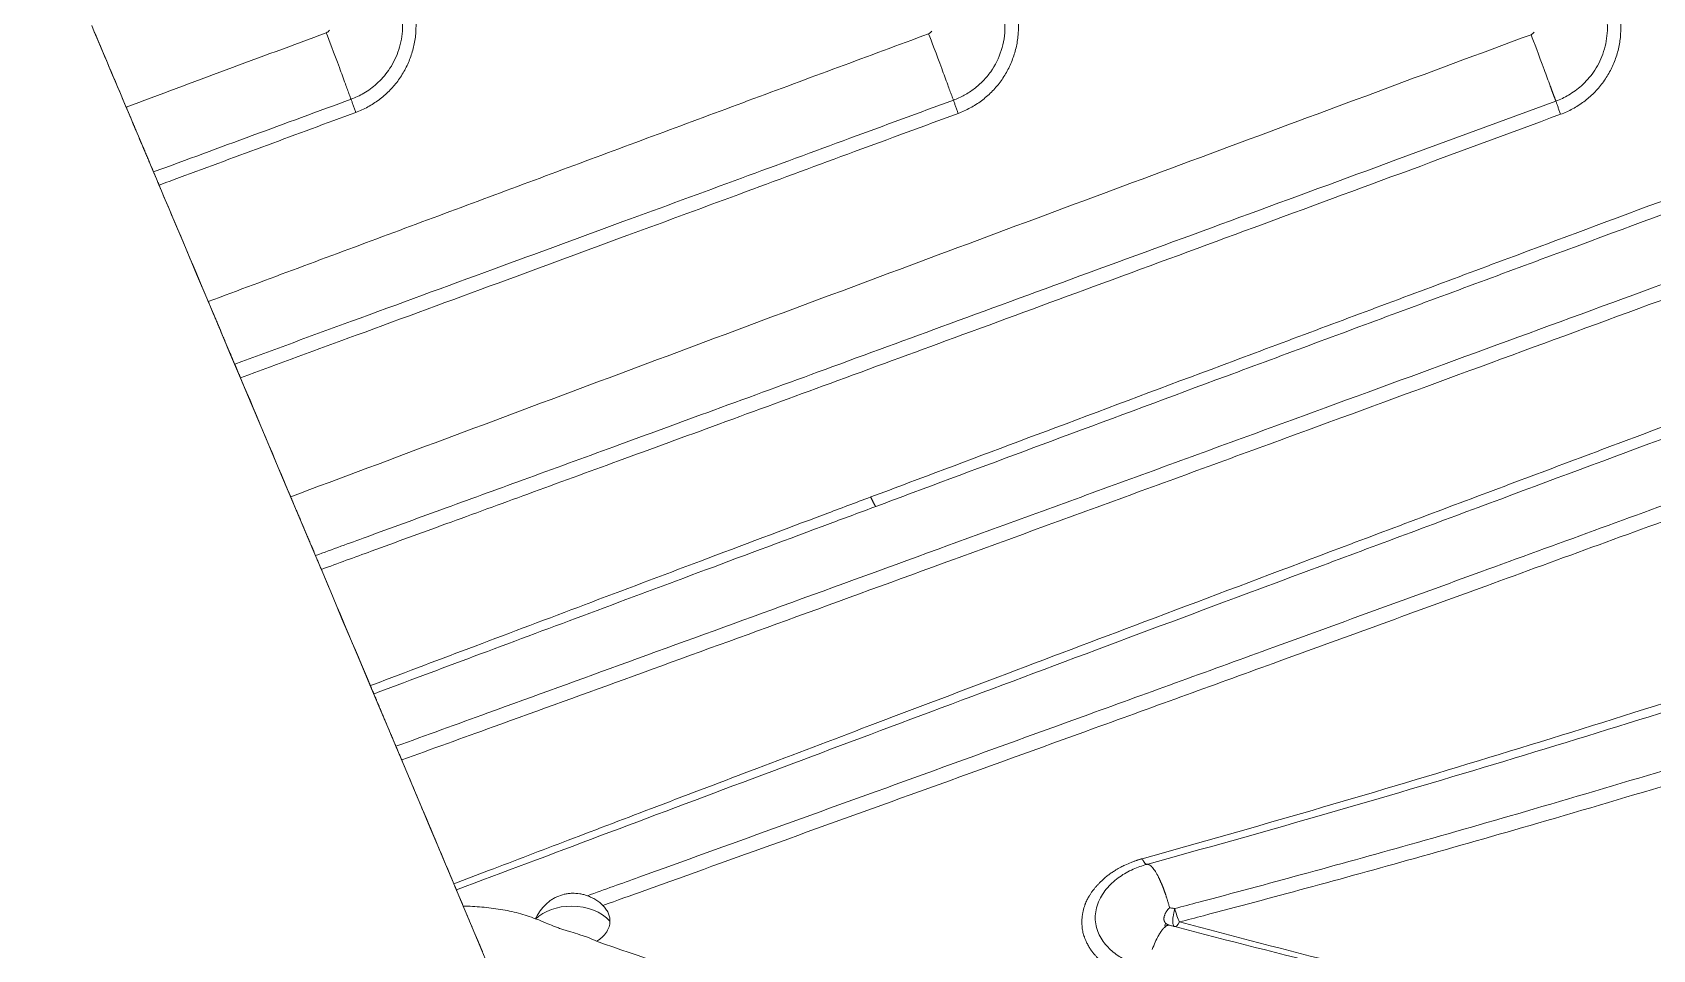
# Model space of a CAD drawing. Extents: x 16539 to 19738, y -91 to 2224.
# Drawn here: x 17703.12 to 17730.02, y 541.94 to 557.16 of the extents above; entities that cross this region are included whole.
import ezdxf

# ---------------------------------------------------------------- set-up
doc = ezdxf.new("R2010")
doc.units = 0
doc.header["$LTSCALE"] = 10
doc.header["$MEASUREMENT"] = 0
doc.layers.add('1', color=7, linetype='CONTINUOUS')

msp = doc.modelspace()

# ---------------------------------------------------------------- linework, layer by layer
at = {"layer": '1', "color": 7, "linetype": 'Continuous', "lineweight": 18}
for centre, major_axis, ratio, start_param, end_param in [((17702.721, 560.48), (-8.773, 20.759), 0.001327, 4.396107, 4.556709), ((17704.076, 557.272), (-8.881, 21.013), 0.001343, 4.647483, 4.71182), ((17708.221, 556.55), (-0.26, 0.703), 0.010195, 4.744317, 5.739474), ((17718.22, 556.534), (-0.26, 0.703), 0.010195, 4.744317, 5.739474), ((17728.22, 556.518), (-0.26, 0.703), 0.010195, 4.744317, 5.739474), ((17708.221, 556.55), (-0.26, 0.703), 0.010195, 4.351617, 4.744317), ((17718.22, 556.534), (-0.26, 0.703), 0.010195, 4.351617, 4.744317), ((17728.22, 556.518), (-0.26, 0.703), 0.010195, 4.351617, 4.744317), ((17704.076, 557.272), (-8.881, 21.014), 0.001343, 4.49214, 4.585562), ((17704.076, 557.272), (-8.353, 19.763), 0.001343, 3.141022, 4.547212), ((17704.076, 557.273), (-8.881, 21.014), 0.001343, 4.330478, 4.429999), ((17704.076, 557.272), (-8.881, 21.014), 0.001343, 4.163431, 4.267879), ((17721.817, 542.628), (0.195, -0.724), 0.23672, 2.290887, 2.683586), ((17722.166, 542.607), (0.075, -0.291), 0.242017, 4.609109, 5.466698), ((17721.814, 541.615), (0.186, 0.727), 0.256201, 0.784716, 1.177415)]:
    msp.add_ellipse(centre, major_axis=major_axis, ratio=ratio, start_param=start_param, end_param=end_param, dxfattribs=at)
at = {"layer": '1', "color": 7, "linetype": 'Continuous', "lineweight": 13}
for centre, major_axis, ratio, start_param, end_param in [((17712.077, 542.128), (0.75, -0.002), 0.707106, 1.573038, 2.505686), ((17712.077, 542.128), (-0.75, 0.002), 0.707106, 3.706366, 4.714631), ((17722.166, 542.607), (-0.076, -0.29), 0.244994, 6.243205, 7.100469)]:
    msp.add_ellipse(centre, major_axis=major_axis, ratio=ratio, start_param=start_param, end_param=end_param, dxfattribs=at)
at = {"layer": '1', "color": 7, "linetype": 'Continuous', "lineweight": 18}
for points in [[(17708.492, 555.832), (17708.561, 555.857), (17708.694, 555.918), (17708.881, 556.037), (17709.048, 556.181), (17709.192, 556.348), (17709.31, 556.532), (17709.401, 556.732), (17709.463, 556.944), (17709.494, 557.162), (17709.493, 557.382), (17709.461, 557.6), (17709.398, 557.81), (17709.305, 558.01), (17709.185, 558.194), (17709.04, 558.359), (17708.873, 558.501), (17708.69, 558.616), (17708.562, 558.675), (17708.497, 558.699)], [(17718.492, 555.816), (17718.561, 555.842), (17718.694, 555.902), (17718.881, 556.021), (17719.048, 556.166), (17719.192, 556.332), (17719.31, 556.517), (17719.401, 556.717), (17719.463, 556.928), (17719.494, 557.146), (17719.493, 557.366), (17719.461, 557.584), (17719.397, 557.795), (17719.305, 557.994), (17719.185, 558.178), (17719.04, 558.343), (17718.873, 558.486), (17718.69, 558.601), (17718.562, 558.659), (17718.497, 558.684)], [(17728.492, 555.801), (17728.561, 555.826), (17728.694, 555.886), (17728.88, 556.006), (17729.048, 556.15), (17729.192, 556.317), (17729.31, 556.501), (17729.401, 556.701), (17729.463, 556.913), (17729.494, 557.131), (17729.493, 557.351), (17729.461, 557.568), (17729.397, 557.779), (17729.305, 557.979), (17729.185, 558.163), (17729.039, 558.328), (17728.873, 558.47), (17728.69, 558.585), (17728.562, 558.643), (17728.497, 558.668)], [(17708.001, 557.153), (17706.894, 556.743), (17705.787, 556.332), (17704.681, 555.921)], [(17708.414, 556.051), (17708.405, 556.075), (17708.385, 556.125), (17708.353, 556.21), (17708.33, 556.272), (17708.319, 556.304)], [(17718.414, 556.036), (17718.405, 556.059), (17718.385, 556.11), (17718.353, 556.195), (17718.33, 556.257), (17718.319, 556.288)], [(17710.121, 543.028), (17710.03, 543.244), (17709.845, 543.683), (17709.556, 544.369), (17709.356, 544.843), (17709.255, 545.084)], [(17722.087, 542.318), (17722.078, 542.32), (17722.059, 542.325), (17722.031, 542.333), (17722.011, 542.338), (17722.001, 542.341)]]:
    msp.add_open_spline(points, degree=3, dxfattribs=at)
at = {"layer": '1', "color": 7, "linetype": 'Continuous', "lineweight": 13}
for points, knots in [([(17708.418, 558.48), (17708.425, 558.477), (17708.484, 558.454), (17708.598, 558.402), (17708.753, 558.303), (17708.907, 558.169), (17709.053, 557.992), (17709.176, 557.769), (17709.261, 557.492), (17709.28, 557.168), (17709.209, 556.831), (17709.055, 556.534), (17708.853, 556.306), (17708.638, 556.149), (17708.487, 556.078), (17708.414, 556.051)], [0, 0, 0, 0, 0.007968, 0.060167, 0.118102, 0.182433, 0.254113, 0.334319, 0.424583, 0.526843, 0.639665, 0.747632, 0.842352, 0.926327, 1, 1, 1, 1]), ([(17718.418, 558.464), (17718.479, 558.442), (17718.539, 558.414), (17718.655, 558.35), (17718.71, 558.314), (17718.814, 558.234), (17718.863, 558.19), (17718.954, 558.095), (17718.996, 558.045), (17719.072, 557.937), (17719.105, 557.88), (17719.164, 557.762), (17719.188, 557.701), (17719.228, 557.576), (17719.243, 557.511), (17719.263, 557.381), (17719.268, 557.315), (17719.268, 557.184), (17719.263, 557.118), (17719.243, 556.988), (17719.227, 556.923), (17719.167, 556.735), (17719.108, 556.616), (17718.994, 556.454), (17718.952, 556.403), (17718.86, 556.309), (17718.811, 556.265), (17718.707, 556.185), (17718.652, 556.149), (17718.536, 556.086), (17718.476, 556.058), (17718.414, 556.036)], [0, 0, 0, 0, 0.0625, 0.0625, 0.125, 0.125, 0.1875, 0.1875, 0.25, 0.25, 0.3125, 0.3125, 0.375, 0.375, 0.4375, 0.4375, 0.5, 0.5, 0.5625, 0.5625, 0.625, 0.625, 0.75, 0.75, 0.8125, 0.8125, 0.875, 0.875, 0.9375, 0.9375, 1, 1, 1, 1]), ([(17728.418, 558.449), (17728.425, 558.446), (17728.484, 558.423), (17728.598, 558.37), (17728.753, 558.272), (17728.907, 558.138), (17729.053, 557.961), (17729.176, 557.737), (17729.261, 557.461), (17729.28, 557.137), (17729.209, 556.8), (17729.055, 556.503), (17728.853, 556.275), (17728.638, 556.118), (17728.487, 556.047), (17728.414, 556.02)], [0, 0, 0, 0, 0.007968, 0.060167, 0.118102, 0.182432, 0.254113, 0.334319, 0.424583, 0.526843, 0.639665, 0.747632, 0.842352, 0.926327, 1, 1, 1, 1]), ([(17738.026, 557.036), (17737.479, 556.834), (17736.178, 556.353), (17734.039, 555.564), (17731.515, 554.631), (17728.765, 553.614), (17725.876, 552.543), (17723.002, 551.477), (17720.29, 550.47), (17718.352, 549.749), (17717.33, 549.368), (17717.124, 549.291)], [0, 0, 0, 0, 0.078248, 0.185841, 0.30594, 0.439451, 0.579694, 0.720278, 0.852292, 0.970153, 1, 1, 1, 1]), ([(17728.414, 556.02), (17728.413, 556.023), (17728.41, 556.029), (17728.407, 556.039), (17728.403, 556.048), (17728.399, 556.058), (17728.395, 556.068), (17728.392, 556.077), (17728.388, 556.087), (17728.384, 556.097), (17728.38, 556.107), (17728.377, 556.117), (17728.373, 556.127), (17728.369, 556.137), (17728.365, 556.147), (17728.361, 556.157), (17728.358, 556.167), (17728.354, 556.177), (17728.35, 556.187), (17728.347, 556.197), (17728.343, 556.206), (17728.34, 556.216), (17728.336, 556.226), (17728.333, 556.235), (17728.329, 556.245), (17728.326, 556.254), (17728.322, 556.263), (17728.32, 556.27), (17728.319, 556.273)], [0, 0, 0, 0, 0.043259, 0.086274, 0.129025, 0.171494, 0.213662, 0.25551, 0.297021, 0.338177, 0.37896, 0.419352, 0.459338, 0.4989, 0.538022, 0.576688, 0.614884, 0.652593, 0.689803, 0.726498, 0.762665, 0.79829, 0.833362, 0.867868, 0.901795, 0.935134, 0.967872, 1, 1, 1, 1]), ([(17708.414, 556.051), (17708.419, 556.038), (17708.424, 556.022), (17708.436, 555.988), (17708.442, 555.97), (17708.456, 555.931), (17708.463, 555.911), (17708.478, 555.871), (17708.485, 555.851), (17708.492, 555.832)], [0, 0, 0, 0, 0.25, 0.25, 0.5, 0.5, 0.75, 0.75, 1, 1, 1, 1]), ([(17718.414, 556.036), (17718.419, 556.022), (17718.424, 556.006), (17718.436, 555.973), (17718.442, 555.954), (17718.456, 555.916), (17718.463, 555.896), (17718.478, 555.856), (17718.485, 555.836), (17718.492, 555.816)], [0, 0, 0, 0, 0.25, 0.25, 0.5, 0.5, 0.75, 0.75, 1, 1, 1, 1]), ([(17728.414, 556.02), (17728.419, 556.006), (17728.424, 555.991), (17728.436, 555.957), (17728.442, 555.939), (17728.456, 555.9), (17728.463, 555.88), (17728.478, 555.84), (17728.485, 555.82), (17728.492, 555.801)], [0, 0, 0, 0, 0.25, 0.25, 0.5, 0.5, 0.75, 0.75, 1, 1, 1, 1]), ([(17732.261, 551.186), (17730.195, 550.419), (17728.169, 549.665), (17725.207, 548.562), (17724.233, 548.199), (17722.314, 547.483), (17721.369, 547.13), (17718.583, 546.088), (17716.79, 545.417), (17713.357, 544.129), (17711.716, 543.512), (17710.163, 542.927)], [0, 0, 0, 0, 0.25, 0.25, 0.375, 0.375, 0.5, 0.5, 0.75, 0.75, 1, 1, 1, 1]), ([(17519.176, 506.352), (17519.195, 504.21), (17519.19, 496.426), (17518.879, 483.088), (17518.632, 465.888), (17518.665, 441.553), (17519.842, 410.366), (17524.38, 372.012), (17532.318, 338.469), (17543.161, 308.961), (17554.977, 285.454), (17567.669, 267.527), (17579.808, 254.79), (17591.088, 245.446), (17605.264, 236.931), (17628.705, 227.255), (17655.971, 221.957), (17684.956, 220.699), (17716.106, 222.847), (17748.237, 231.633), (17773.659, 246.747), (17788.221, 259.545), (17798.113, 271.093), (17806.727, 285.002), (17814.023, 301.223), (17819.726, 319.75), (17824.45, 347.032), (17823.986, 383.929), (17814.837, 427.822), (17799.705, 470.668), (17780.487, 509.805), (17764.954, 534.81), (17757.188, 546.553)], [0, 0, 0, 0, 0.007615, 0.02777, 0.048284, 0.070508, 0.116808, 0.163107, 0.213265, 0.24342, 0.276089, 0.308757, 0.325745, 0.344148, 0.366456, 0.390622, 0.440969, 0.467479, 0.496197, 0.556028, 0.593151, 0.612455, 0.633368, 0.653748, 0.675825, 0.70046, 0.727149, 0.780746, 0.838811, 0.891357, 0.948282, 1, 1, 1, 1]), ([(17721.618, 541.635), (17721.592, 541.641), (17721.496, 541.667), (17721.328, 541.729), (17721.126, 541.841), (17720.941, 542), (17720.803, 542.211), (17720.749, 542.465), (17720.804, 542.73), (17720.954, 542.965), (17721.159, 543.146), (17721.383, 543.272), (17721.543, 543.33), (17721.622, 543.351), (17721.623, 543.352)], [0, 0, 0, 0, 0.02588, 0.098929, 0.181135, 0.27423, 0.380617, 0.497998, 0.618769, 0.732769, 0.832551, 0.920557, 0.998632, 1, 1, 1, 1]), ([(17721.623, 543.352), (17721.619, 543.351), (17721.613, 543.353), (17721.601, 543.36), (17721.595, 543.366), (17721.581, 543.382), (17721.574, 543.392), (17721.56, 543.416), (17721.552, 543.43), (17721.545, 543.444)], [0, 0, 0, 0, 0.25, 0.25, 0.5, 0.5, 0.75, 0.75, 1, 1, 1, 1]), ([(17722.055, 542.41), (17722.055, 542.425), (17722.056, 542.441), (17722.059, 542.475), (17722.061, 542.493), (17722.067, 542.529), (17722.071, 542.548), (17722.079, 542.584), (17722.083, 542.602), (17722.088, 542.619)], [0, 0, 0, 0, 0.25, 0.25, 0.5, 0.5, 0.75, 0.75, 1, 1, 1, 1])]:
    msp.add_open_spline(points, degree=3, knots=knots, dxfattribs=at)
at = {"layer": '1', "color": 7, "linetype": 'Continuous', "lineweight": 18}
for points, knots in [([(17516.529, 341.75), (17517.034, 339.872), (17518.412, 334.953), (17521.136, 326.306), (17525.043, 315.173), (17530.092, 302.632), (17536.239, 289.619), (17543.27, 277.026), (17551.08, 265.227), (17559.684, 254.347), (17569.092, 244.507), (17579.291, 235.831), (17590.255, 228.462), (17603.736, 221.33), (17619.95, 215.049), (17638.834, 210.196), (17658.014, 207.277), (17677.201, 206.009), (17696.101, 206.392), (17714.405, 208.418), (17731.83, 212.031), (17748.203, 217.165), (17763.399, 223.745), (17777.527, 231.807), (17790.766, 241.6), (17801.64, 252.135), (17810.33, 262.901), (17817.07, 273.312), (17824.007, 286.615), (17830.462, 303.081), (17835.615, 322.845), (17838.496, 343.558), (17839.076, 364.702), (17837.6, 385.788), (17834.023, 408.83), (17828.023, 433.539), (17819.49, 459.623), (17808.802, 485.709), (17796.026, 511.573), (17782.031, 535.672), (17772.35, 550.667), (17767.879, 557.368)], [0, 0, 0, 0, 0.0082069, 0.0215596, 0.0381097, 0.0578098, 0.0783679, 0.0985803, 0.1183953, 0.1377978, 0.1568237, 0.1755469, 0.1939843, 0.2122541, 0.2395791, 0.2668789, 0.2940862, 0.321042, 0.347645, 0.3734704, 0.3983715, 0.4223601, 0.4454972, 0.4678681, 0.4906141, 0.514563, 0.5313056, 0.5486882, 0.5666212, 0.5943077, 0.622846, 0.6523031, 0.6820326, 0.7116126, 0.7410481, 0.7799734, 0.8183744, 0.856331, 0.8984009, 0.9395583, 0.9734278, 0.9734278, 0.9734278, 0.9734278]), ([(17718.001, 557.137), (17717.003, 556.767), (17716.006, 556.397), (17714.011, 555.657), (17713.014, 555.287), (17711.519, 554.731), (17711.021, 554.546), (17710.025, 554.175), (17709.527, 553.99), (17708.033, 553.434), (17707.038, 553.064), (17706.044, 552.693)], [0, 0, 0, 0, 0.25, 0.25, 0.5, 0.5, 0.625, 0.625, 0.75, 0.75, 1, 1, 1, 1]), ([(17728.001, 557.122), (17727.14, 556.803), (17726.279, 556.483), (17724.558, 555.845), (17723.697, 555.525), (17721.977, 554.886), (17721.117, 554.566), (17719.397, 553.927), (17718.538, 553.607), (17716.821, 552.967), (17715.963, 552.647), (17714.248, 552.008), (17713.392, 551.688), (17711.68, 551.049), (17710.825, 550.729), (17709.117, 550.09), (17708.264, 549.771), (17707.413, 549.452)], [0, 0, 0, 0, 0.125, 0.125, 0.25, 0.25, 0.375, 0.375, 0.5, 0.5, 0.625, 0.625, 0.75, 0.75, 0.875, 0.875, 1, 1, 1, 1]), ([(17708.055, 557.198), (17708.052, 557.193), (17708.048, 557.188), (17708.04, 557.179), (17708.036, 557.175), (17708.027, 557.167), (17708.022, 557.164), (17708.012, 557.158), (17708.007, 557.155), (17708.001, 557.153)], [0, 0, 0, 0, 0.25, 0.25, 0.5, 0.5, 0.75, 0.75, 1, 1, 1, 1]), ([(17737.871, 557.22), (17737.349, 557.026), (17736.075, 556.554), (17733.961, 555.769), (17731.437, 554.831), (17728.686, 553.806), (17725.796, 552.728), (17722.921, 551.654), (17720.208, 550.638), (17718.269, 549.91), (17717.247, 549.526), (17717.04, 549.449)], [0, 0, 0, 0, 0.074848, 0.182837, 0.30338, 0.437383, 0.578144, 0.719246, 0.851747, 0.970043, 1, 1, 1, 1]), ([(17718.055, 557.182), (17718.052, 557.177), (17718.048, 557.172), (17718.04, 557.163), (17718.036, 557.159), (17718.027, 557.152), (17718.022, 557.148), (17718.012, 557.142), (17718.007, 557.139), (17718.001, 557.137)], [0, 0, 0, 0, 0.25, 0.25, 0.5, 0.5, 0.75, 0.75, 1, 1, 1, 1]), ([(17728.055, 557.166), (17728.052, 557.161), (17728.048, 557.157), (17728.04, 557.148), (17728.036, 557.144), (17728.027, 557.136), (17728.022, 557.133), (17728.012, 557.126), (17728.007, 557.124), (17728.001, 557.122)], [0, 0, 0, 0, 0.25, 0.25, 0.5, 0.5, 0.75, 0.75, 1, 1, 1, 1]), ([(17705.135, 554.845), (17705.119, 554.884), (17705.101, 554.927), (17705.072, 554.995), (17705.062, 555.019), (17705.041, 555.067), (17705.02, 555.117), (17704.999, 555.168), (17704.977, 555.219), (17704.966, 555.245), (17704.932, 555.324), (17704.91, 555.376), (17704.883, 555.441), (17704.878, 555.454), (17704.867, 555.479), (17704.861, 555.492), (17704.845, 555.53), (17704.825, 555.58), (17704.805, 555.626), (17704.79, 555.661), (17704.786, 555.672), (17704.776, 555.694), (17704.772, 555.705), (17704.749, 555.759), (17704.733, 555.797), (17704.715, 555.84), (17704.711, 555.849), (17704.704, 555.865), (17704.701, 555.873), (17704.692, 555.895), (17704.686, 555.909), (17704.681, 555.921)], [0, 0, 0, 0, 0.125, 0.125, 0.1875, 0.1875, 0.25, 0.3125, 0.3125, 0.375, 0.375, 0.5, 0.5, 0.53125, 0.53125, 0.5625, 0.5625, 0.625, 0.6875, 0.6875, 0.71875, 0.71875, 0.75, 0.75, 0.875, 0.875, 0.90625, 0.90625, 0.9375, 0.9375, 1, 1, 1, 1]), ([(17706.482, 551.655), (17707.128, 551.892), (17708.558, 552.416), (17710.707, 553.204), (17712.866, 553.996), (17714.838, 554.72), (17716.667, 555.393), (17717.84, 555.825), (17718.414, 556.036)], [0, 0, 0, 0, 0.162609, 0.360369, 0.540637, 0.705387, 0.855892, 1, 1, 1, 1]), ([(17707.824, 548.477), (17708.105, 548.579), (17708.798, 548.832), (17709.946, 549.251), (17711.315, 549.75), (17712.826, 550.302), (17714.498, 550.913), (17716.356, 551.593), (17718.429, 552.353), (17720.723, 553.194), (17723.194, 554.1), (17725.78, 555.051), (17727.529, 555.694), (17728.414, 556.02)], [0, 0, 0, 0, 0.041193, 0.101715, 0.168171, 0.241476, 0.322495, 0.41223, 0.512378, 0.624359, 0.745985, 0.871499, 1, 1, 1, 1]), ([(17709.159, 545.312), (17709.666, 545.495), (17710.946, 545.96), (17713.077, 546.734), (17715.627, 547.661), (17718.38, 548.664), (17721.27, 549.718), (17724.188, 550.784), (17727.062, 551.836), (17729.902, 552.877), (17732.735, 553.916), (17735.578, 554.961), (17737.469, 555.657), (17738.414, 556.005)], [0, 0, 0, 0, 0.052907, 0.13332, 0.221098, 0.316376, 0.416762, 0.517787, 0.615093, 0.710436, 0.807536, 0.903811, 1, 1, 1, 1]), ([(17712.338, 542.831), (17712.622, 542.933), (17713.648, 543.303), (17715.501, 543.972), (17717.991, 544.873), (17720.759, 545.876), (17723.845, 546.997), (17727.269, 548.243), (17730.983, 549.597), (17734.826, 551.002), (17738.583, 552.377), (17742.08, 553.66), (17745.322, 554.851), (17747.395, 555.614), (17748.414, 555.989)], [0, 0, 0, 0, 0.024415, 0.088026, 0.158137, 0.235235, 0.320913, 0.416194, 0.520234, 0.628672, 0.733606, 0.829735, 0.91634, 1, 1, 1, 1]), ([(17705.228, 554.626), (17705.34, 554.667), (17705.938, 554.888), (17707.027, 555.29), (17708.003, 555.651), (17708.492, 555.832)], [0, 0, 0, 0, 0.102852, 0.550433, 1, 1, 1, 1]), ([(17706.578, 551.428), (17707.218, 551.663), (17708.643, 552.186), (17710.786, 552.974), (17712.945, 553.769), (17714.917, 554.496), (17716.745, 555.171), (17717.918, 555.604), (17718.492, 555.816)], [0, 0, 0, 0, 0.161483, 0.359508, 0.540019, 0.704991, 0.855699, 1, 1, 1, 1]), ([(17707.921, 548.247), (17708.197, 548.347), (17708.886, 548.599), (17710.029, 549.016), (17711.397, 549.515), (17712.907, 550.068), (17714.578, 550.679), (17716.436, 551.36), (17718.508, 552.121), (17720.802, 552.964), (17723.272, 553.874), (17725.858, 554.827), (17727.607, 555.473), (17728.492, 555.801)], [0, 0, 0, 0, 0.040567, 0.101128, 0.167627, 0.240981, 0.322053, 0.411846, 0.51206, 0.624114, 0.745819, 0.871415, 1, 1, 1, 1]), ([(17709.255, 545.084), (17709.76, 545.267), (17711.037, 545.729), (17713.164, 546.5), (17715.712, 547.426), (17718.463, 548.429), (17721.352, 549.483), (17724.269, 550.55), (17727.142, 551.604), (17729.981, 552.647), (17732.813, 553.689), (17735.656, 554.737), (17737.547, 555.436), (17738.492, 555.785)], [0, 0, 0, 0, 0.052737, 0.133164, 0.220958, 0.316253, 0.416657, 0.5177, 0.615024, 0.710384, 0.807501, 0.903794, 1, 1, 1, 1]), ([(17712.595, 542.669), (17712.827, 542.752), (17713.799, 543.101), (17715.597, 543.748), (17718.083, 544.645), (17720.849, 545.645), (17723.931, 546.763), (17727.353, 548.008), (17731.065, 549.362), (17734.906, 550.768), (17738.662, 552.146), (17742.159, 553.432), (17745.4, 554.627), (17747.473, 555.393), (17748.492, 555.769)], [0, 0, 0, 0, 0.020002, 0.083901, 0.15433, 0.231776, 0.317841, 0.413553, 0.518064, 0.626992, 0.732401, 0.828965, 0.915962, 1, 1, 1, 1]), ([(17705.228, 554.626), (17705.219, 554.646), (17705.211, 554.666), (17705.199, 554.695), (17705.195, 554.705), (17705.186, 554.724), (17705.182, 554.734), (17705.17, 554.762), (17705.163, 554.78), (17705.152, 554.806), (17705.148, 554.814), (17705.141, 554.83), (17705.138, 554.838), (17705.135, 554.845)], [0, 0, 0, 0, 0.25, 0.25, 0.375, 0.375, 0.5, 0.5, 0.75, 0.75, 0.875, 0.875, 1, 1, 1, 1]), ([(17753.806, 555.067), (17753.695, 555.016), (17753.24, 554.806), (17752.404, 554.425), (17751.25, 553.91), (17749.96, 553.347), (17748.513, 552.73), (17746.888, 552.054), (17745.054, 551.313), (17742.969, 550.496), (17740.61, 549.603), (17738.03, 548.663), (17735.334, 547.718), (17732.608, 546.801), (17729.875, 545.917), (17727.126, 545.064), (17724.347, 544.237), (17722.486, 543.706), (17721.545, 543.444)], [0, 0, 0, 0, 0.010602, 0.043312, 0.079382, 0.119895, 0.165148, 0.215653, 0.272455, 0.336884, 0.410281, 0.491961, 0.57639, 0.660011, 0.743971, 0.828639, 0.913427, 1, 1, 1, 1]), ([(17753.908, 554.876), (17753.794, 554.824), (17753.336, 554.613), (17752.497, 554.234), (17751.342, 553.721), (17750.05, 553.161), (17748.602, 552.548), (17746.975, 551.877), (17745.139, 551.14), (17743.053, 550.33), (17740.693, 549.444), (17738.112, 548.511), (17735.414, 547.576), (17732.687, 546.668), (17729.953, 545.794), (17727.204, 544.951), (17724.424, 544.134), (17722.564, 543.61), (17721.623, 543.352)], [0, 0, 0, 0, 0.010844, 0.043546, 0.079607, 0.120111, 0.165352, 0.215845, 0.272633, 0.337046, 0.410426, 0.492085, 0.576494, 0.660094, 0.744034, 0.828681, 0.913448, 1, 1, 1, 1]), ([(17706.482, 551.655), (17706.464, 551.699), (17706.444, 551.745), (17706.413, 551.818), (17706.403, 551.843), (17706.381, 551.895), (17706.359, 551.946), (17706.337, 551.998), (17706.321, 552.037), (17706.315, 552.05), (17706.304, 552.077), (17706.298, 552.09), (17706.271, 552.156), (17706.249, 552.207), (17706.223, 552.269), (17706.218, 552.281), (17706.207, 552.306), (17706.202, 552.318), (17706.187, 552.354), (17706.167, 552.4), (17706.149, 552.444), (17706.136, 552.475), (17706.132, 552.485), (17706.123, 552.505), (17706.119, 552.514), (17706.099, 552.562), (17706.085, 552.595), (17706.071, 552.63), (17706.068, 552.637), (17706.062, 552.65), (17706.06, 552.656), (17706.052, 552.674), (17706.048, 552.684), (17706.044, 552.693)], [0, 0, 0, 0, 0.125, 0.125, 0.1875, 0.1875, 0.25, 0.3125, 0.3125, 0.34375, 0.34375, 0.375, 0.375, 0.5, 0.5, 0.53125, 0.53125, 0.5625, 0.5625, 0.625, 0.6875, 0.6875, 0.71875, 0.71875, 0.75, 0.75, 0.875, 0.875, 0.90625, 0.90625, 0.9375, 0.9375, 1, 1, 1, 1]), ([(17706.578, 551.428), (17706.57, 551.448), (17706.562, 551.467), (17706.549, 551.497), (17706.545, 551.507), (17706.537, 551.526), (17706.533, 551.536), (17706.52, 551.565), (17706.512, 551.584), (17706.501, 551.612), (17706.497, 551.621), (17706.489, 551.639), (17706.486, 551.647), (17706.482, 551.655)], [0, 0, 0, 0, 0.25, 0.25, 0.375, 0.375, 0.5, 0.5, 0.75, 0.75, 0.875, 0.875, 1, 1, 1, 1]), ([(17732.179, 551.36), (17731.508, 551.109), (17729.874, 550.497), (17727.263, 549.517), (17724.403, 548.441), (17721.692, 547.419), (17719.249, 546.497), (17717.102, 545.684), (17715.216, 544.969), (17713.548, 544.335), (17712.064, 543.77), (17710.943, 543.342), (17710.313, 543.101), (17710.121, 543.028)], [0, 0, 0, 0, 0.089713, 0.218711, 0.35015, 0.47461, 0.585076, 0.681764, 0.767416, 0.843623, 0.911794, 0.973092, 1, 1, 1, 1]), ([(17707.824, 548.477), (17707.804, 548.525), (17707.783, 548.574), (17707.75, 548.65), (17707.739, 548.676), (17707.717, 548.729), (17707.695, 548.782), (17707.673, 548.834), (17707.656, 548.873), (17707.651, 548.886), (17707.64, 548.912), (17707.634, 548.925), (17707.607, 548.989), (17707.587, 549.038), (17707.562, 549.097), (17707.557, 549.108), (17707.547, 549.131), (17707.543, 549.142), (17707.529, 549.175), (17707.511, 549.217), (17707.495, 549.256), (17707.483, 549.283), (17707.48, 549.291), (17707.473, 549.308), (17707.469, 549.317), (17707.452, 549.356), (17707.441, 549.383), (17707.43, 549.41), (17707.428, 549.415), (17707.424, 549.424), (17707.422, 549.428), (17707.417, 549.44), (17707.415, 549.447), (17707.413, 549.452)], [0, 0, 0, 0, 0.125, 0.125, 0.1875, 0.1875, 0.25, 0.3125, 0.3125, 0.34375, 0.34375, 0.375, 0.375, 0.5, 0.5, 0.53125, 0.53125, 0.5625, 0.5625, 0.625, 0.6875, 0.6875, 0.71875, 0.71875, 0.75, 0.75, 0.875, 0.875, 0.90625, 0.90625, 0.9375, 0.9375, 1, 1, 1, 1]), ([(17717.04, 549.449), (17716.787, 549.354), (17715.844, 548.999), (17714.258, 548.402), (17712.323, 547.673), (17710.509, 546.988), (17709.326, 546.542), (17708.747, 546.322), (17708.735, 546.318)], [0, 0, 0, 0, 0.090793, 0.338958, 0.570356, 0.789329, 0.995553, 1, 1, 1, 1]), ([(17717.124, 549.291), (17716.871, 549.197), (17715.928, 548.846), (17714.344, 548.256), (17712.41, 547.534), (17710.598, 546.857), (17709.405, 546.411), (17708.815, 546.19), (17708.792, 546.182)], [0, 0, 0, 0, 0.090424, 0.337581, 0.568039, 0.786123, 0.99151, 1, 1, 1, 1]), ([(17722.088, 542.619), (17722.221, 542.654), (17722.922, 542.839), (17724.222, 543.188), (17726.072, 543.7), (17728.133, 544.291), (17730.474, 544.986), (17733.041, 545.78), (17735.668, 546.629), (17738.166, 547.471), (17740.316, 548.224), (17741.625, 548.698), (17742.187, 548.904)], [0, 0, 0, 0, 0.019791, 0.104236, 0.193306, 0.295016, 0.411088, 0.541926, 0.677753, 0.80334, 0.915625, 1, 1, 1, 1]), ([(17722.166, 542.395), (17722.299, 542.43), (17723, 542.614), (17724.3, 542.961), (17726.15, 543.472), (17728.212, 544.06), (17730.553, 544.753), (17733.121, 545.546), (17735.748, 546.393), (17738.248, 547.235), (17740.398, 547.989), (17741.709, 548.463), (17742.27, 548.669)], [0, 0, 0, 0, 0.019791, 0.104236, 0.193306, 0.295016, 0.411088, 0.541926, 0.677753, 0.80334, 0.915625, 1, 1, 1, 1]), ([(17707.921, 548.247), (17707.913, 548.265), (17707.905, 548.284), (17707.893, 548.313), (17707.889, 548.323), (17707.881, 548.342), (17707.876, 548.352), (17707.864, 548.382), (17707.856, 548.401), (17707.843, 548.43), (17707.839, 548.44), (17707.831, 548.459), (17707.828, 548.468), (17707.824, 548.477)], [0, 0, 0, 0, 0.25, 0.25, 0.375, 0.375, 0.5, 0.5, 0.75, 0.75, 0.875, 0.875, 1, 1, 1, 1]), ([(17708.792, 546.182), (17708.79, 546.186), (17708.788, 546.192), (17708.783, 546.203), (17708.781, 546.208), (17708.777, 546.218), (17708.774, 546.223), (17708.767, 546.241), (17708.762, 546.254), (17708.752, 546.276), (17708.749, 546.284), (17708.742, 546.3), (17708.738, 546.309), (17708.735, 546.318)], [0, 0, 0, 0, 0.25, 0.25, 0.375, 0.375, 0.5, 0.5, 0.75, 0.75, 0.875, 0.875, 1, 1, 1, 1]), ([(17709.159, 545.312), (17709.139, 545.358), (17709.119, 545.405), (17709.089, 545.476), (17709.079, 545.5), (17709.064, 545.536), (17709.059, 545.548), (17709.049, 545.572), (17709.044, 545.584), (17709.019, 545.643), (17708.999, 545.689), (17708.975, 545.746), (17708.97, 545.757), (17708.961, 545.78), (17708.947, 545.812), (17708.925, 545.865), (17708.908, 545.904), (17708.892, 545.942), (17708.885, 545.96), (17708.863, 546.012), (17708.85, 546.043), (17708.836, 546.077), (17708.833, 546.084), (17708.827, 546.096), (17708.825, 546.102), (17708.818, 546.12), (17708.813, 546.13), (17708.802, 546.158), (17708.796, 546.172), (17708.792, 546.182)], [0, 0, 0, 0, 0.125, 0.125, 0.1875, 0.1875, 0.21875, 0.21875, 0.25, 0.25, 0.375, 0.375, 0.40625, 0.40625, 0.4375, 0.5, 0.5625, 0.5625, 0.625, 0.625, 0.75, 0.75, 0.78125, 0.78125, 0.8125, 0.8125, 0.875, 0.875, 1, 1, 1, 1]), ([(17709.255, 545.084), (17709.248, 545.101), (17709.24, 545.118), (17709.229, 545.146), (17709.225, 545.155), (17709.217, 545.175), (17709.212, 545.184), (17709.2, 545.214), (17709.192, 545.233), (17709.179, 545.263), (17709.175, 545.273), (17709.167, 545.292), (17709.163, 545.302), (17709.159, 545.312)], [0, 0, 0, 0, 0.25, 0.25, 0.375, 0.375, 0.5, 0.5, 0.75, 0.75, 0.875, 0.875, 1, 1, 1, 1]), ([(17721.545, 543.444), (17721.54, 543.443), (17721.529, 543.44), (17721.512, 543.435), (17721.494, 543.43), (17721.475, 543.424), (17721.455, 543.417), (17721.434, 543.41), (17721.412, 543.402), (17721.388, 543.394), (17721.337, 543.374), (17721.271, 543.345), (17721.199, 543.309), (17721.149, 543.282), (17721.112, 543.26), (17721.082, 543.242), (17721.058, 543.226), (17721.039, 543.214), (17721.018, 543.199), (17720.985, 543.175), (17720.931, 543.132), (17720.878, 543.084), (17720.831, 543.037), (17720.796, 542.999), (17720.763, 542.96), (17720.73, 542.92), (17720.701, 542.879), (17720.676, 542.842), (17720.658, 542.812), (17720.646, 542.791), (17720.639, 542.778), (17720.634, 542.768), (17720.63, 542.76), (17720.625, 542.749), (17720.619, 542.737), (17720.613, 542.723), (17720.607, 542.709), (17720.601, 542.694), (17720.595, 542.677), (17720.589, 542.66), (17720.583, 542.641), (17720.574, 542.611), (17720.564, 542.569), (17720.554, 542.516), (17720.548, 542.463), (17720.545, 542.41), (17720.545, 542.356), (17720.55, 542.293), (17720.562, 542.223), (17720.579, 542.166), (17720.593, 542.128), (17720.601, 542.108), (17720.61, 542.085), (17720.622, 542.058), (17720.637, 542.029), (17720.658, 541.99), (17720.686, 541.944), (17720.72, 541.897), (17720.754, 541.855), (17720.79, 541.817), (17720.827, 541.781), (17720.867, 541.746), (17720.901, 541.719), (17720.929, 541.698), (17720.951, 541.682), (17720.976, 541.664), (17721.004, 541.645), (17721.035, 541.625), (17721.069, 541.604), (17721.117, 541.576), (17721.173, 541.546), (17721.233, 541.518), (17721.28, 541.498), (17721.314, 541.484), (17721.341, 541.474), (17721.365, 541.466), (17721.391, 541.457), (17721.418, 541.449), (17721.447, 541.44), (17721.476, 541.432), (17721.507, 541.424), (17721.528, 541.419), (17721.539, 541.417)], [0, 0, 0, 0, 0.004514, 0.009375, 0.014582, 0.020135, 0.026033, 0.032278, 0.038868, 0.045804, 0.053088, 0.085462, 0.107841, 0.122454, 0.135063, 0.145663, 0.154252, 0.160827, 0.165387, 0.177471, 0.198591, 0.228734, 0.245734, 0.262544, 0.279172, 0.295624, 0.314343, 0.329689, 0.341651, 0.350224, 0.355402, 0.357182, 0.361164, 0.365541, 0.370312, 0.375478, 0.381037, 0.386991, 0.393339, 0.40008, 0.407215, 0.414743, 0.435078, 0.455096, 0.4748, 0.495327, 0.515844, 0.536355, 0.566785, 0.597198, 0.603982, 0.612083, 0.621502, 0.63224, 0.644298, 0.657675, 0.681354, 0.70217, 0.720119, 0.737709, 0.755246, 0.772729, 0.790159, 0.798041, 0.80685, 0.816588, 0.827256, 0.838857, 0.851392, 0.86486, 0.889698, 0.909561, 0.92445, 0.934368, 0.941586, 0.949085, 0.956866, 0.964929, 0.973274, 0.981901, 0.990809, 1, 1, 1, 1]), ([(17721.623, 543.352), (17721.624, 543.352), (17721.627, 543.352), (17721.63, 543.353), (17721.634, 543.353), (17721.638, 543.352), (17721.641, 543.352), (17721.645, 543.351), (17721.649, 543.35), (17721.652, 543.349), (17721.656, 543.347), (17721.66, 543.346), (17721.664, 543.344), (17721.667, 543.342), (17721.671, 543.34), (17721.675, 543.337), (17721.679, 543.335), (17721.682, 543.332), (17721.686, 543.329), (17721.69, 543.326), (17721.693, 543.323), (17721.697, 543.32), (17721.7, 543.316), (17721.704, 543.313), (17721.707, 543.309), (17721.711, 543.305), (17721.714, 543.301), (17721.716, 543.299), (17721.717, 543.298)], [0, 0, 0, 0, 0.042908, 0.085582, 0.128005, 0.17016, 0.212032, 0.253603, 0.294858, 0.335781, 0.376358, 0.416573, 0.456412, 0.49586, 0.534904, 0.573529, 0.611723, 0.649473, 0.686766, 0.72359, 0.759934, 0.795786, 0.831136, 0.865973, 0.900288, 0.93407, 0.96731, 1, 1, 1, 1]), ([(17710.163, 542.927), (17710.163, 542.927), (17710.162, 542.93), (17710.159, 542.937), (17710.158, 542.94), (17710.155, 542.946), (17710.154, 542.95), (17710.148, 542.963), (17710.144, 542.974), (17710.136, 542.992), (17710.133, 542.999), (17710.127, 543.013), (17710.124, 543.02), (17710.121, 543.028)], [0, 0, 0, 0, 0.25, 0.25, 0.375, 0.375, 0.5, 0.5, 0.75, 0.75, 0.875, 0.875, 1, 1, 1, 1]), ([(17721.817, 543.14), (17721.819, 543.137), (17721.822, 543.13), (17721.827, 543.12), (17721.832, 543.11), (17721.836, 543.1), (17721.841, 543.09), (17721.846, 543.079), (17721.851, 543.069), (17721.855, 543.058), (17721.86, 543.047), (17721.865, 543.037), (17721.869, 543.026), (17721.874, 543.015), (17721.878, 543.004), (17721.883, 542.993), (17721.887, 542.982), (17721.891, 542.971), (17721.895, 542.96), (17721.9, 542.95), (17721.904, 542.939), (17721.908, 542.928), (17721.912, 542.917), (17721.915, 542.907), (17721.918, 542.899), (17721.921, 542.892), (17721.924, 542.883), (17721.928, 542.872), (17721.932, 542.86), (17721.937, 542.846), (17721.942, 542.831), (17721.947, 542.814), (17721.953, 542.796), (17721.959, 542.776), (17721.966, 542.755), (17721.973, 542.732), (17721.98, 542.708), (17721.987, 542.683), (17721.995, 542.656), (17721.999, 542.638), (17722.002, 542.629)], [0, 0, 0, 0, 0.024231, 0.048338, 0.072317, 0.096165, 0.119877, 0.143449, 0.166879, 0.190161, 0.213294, 0.236274, 0.259097, 0.281761, 0.304263, 0.326601, 0.348772, 0.370773, 0.392602, 0.414258, 0.435738, 0.457041, 0.478165, 0.499108, 0.510476, 0.524696, 0.54175, 0.561609, 0.584244, 0.609617, 0.637683, 0.66839, 0.701678, 0.737479, 0.775715, 0.816297, 0.85913, 0.904105, 0.951104, 1, 1, 1, 1]), ([(17710.275, 542.66), (17710.258, 542.701), (17710.242, 542.738), (17710.222, 542.787), (17710.216, 542.802), (17710.204, 542.83), (17710.198, 542.843), (17710.184, 542.877), (17710.177, 542.894), (17710.169, 542.913), (17710.167, 542.917), (17710.164, 542.924), (17710.164, 542.926), (17710.163, 542.927)], [0, 0, 0, 0, 0.25, 0.25, 0.375, 0.375, 0.5, 0.5, 0.75, 0.75, 0.875, 0.875, 1, 1, 1, 1]), ([(17711.474, 542.445), (17711.494, 542.486), (17711.516, 542.525), (17711.553, 542.58), (17711.566, 542.597), (17711.586, 542.623), (17711.593, 542.632), (17711.608, 542.648), (17711.615, 542.656), (17711.653, 542.696), (17711.685, 542.724), (17711.737, 542.762), (17711.755, 542.773), (17711.783, 542.79), (17711.793, 542.795), (17711.812, 542.805), (17711.822, 542.809), (17711.871, 542.832), (17711.911, 542.845), (17711.974, 542.86), (17711.996, 542.864), (17712.039, 542.869), (17712.061, 542.871), (17712.126, 542.873), (17712.169, 542.87), (17712.233, 542.86), (17712.255, 542.855), (17712.297, 542.845), (17712.318, 542.838), (17712.338, 542.831)], [0, 0, 0, 0, 0.125, 0.125, 0.1875, 0.1875, 0.21875, 0.21875, 0.25, 0.25, 0.375, 0.375, 0.4375, 0.4375, 0.46875, 0.46875, 0.5, 0.5, 0.625, 0.625, 0.6875, 0.6875, 0.75, 0.75, 0.875, 0.875, 0.9375, 0.9375, 1, 1, 1, 1]), ([(17712.338, 542.831), (17712.362, 542.822), (17712.385, 542.812), (17712.419, 542.795), (17712.431, 542.789), (17712.454, 542.776), (17712.465, 542.769), (17712.499, 542.748), (17712.521, 542.733), (17712.551, 542.709), (17712.561, 542.701), (17712.579, 542.685), (17712.587, 542.677), (17712.595, 542.669)], [0, 0, 0, 0, 0.25, 0.25, 0.375, 0.375, 0.5, 0.5, 0.75, 0.75, 0.875, 0.875, 1, 1, 1, 1]), ([(17711.474, 542.445), (17711.43, 542.465), (17711.384, 542.482), (17711.29, 542.514), (17711.242, 542.528), (17711.145, 542.554), (17711.096, 542.566), (17710.996, 542.587), (17710.945, 542.596), (17710.793, 542.621), (17710.69, 542.634), (17710.484, 542.652), (17710.38, 542.658), (17710.275, 542.66)], [0, 0, 0, 0, 0.125, 0.125, 0.25, 0.25, 0.375, 0.375, 0.5, 0.5, 0.75, 0.75, 1, 1, 1, 1]), ([(17710.594, 541.904), (17710.564, 541.976), (17710.534, 542.046), (17710.477, 542.181), (17710.449, 542.247), (17710.415, 542.328), (17710.409, 542.343), (17710.395, 542.375), (17710.376, 542.422), (17710.357, 542.467), (17710.32, 542.554), (17710.297, 542.609), (17710.275, 542.66)], [0, 0, 0, 0, 0.25, 0.25, 0.5, 0.5, 0.5625, 0.5625, 0.625, 0.75, 0.75, 1, 1, 1, 1]), ([(17712.595, 542.669), (17712.614, 542.65), (17712.647, 542.61), (17712.672, 542.568), (17712.687, 542.534), (17712.691, 542.523), (17712.698, 542.501), (17712.701, 542.49), (17712.709, 542.456), (17712.711, 542.433), (17712.711, 542.41)], [0, 0, 0, 0, 0.25, 0.5, 0.5, 0.625, 0.625, 0.75, 0.75, 1, 1, 1, 1]), ([(17722.002, 542.629), (17722, 542.627), (17721.996, 542.624), (17721.99, 542.619), (17721.985, 542.614), (17721.98, 542.608), (17721.974, 542.603), (17721.969, 542.597), (17721.965, 542.591), (17721.96, 542.585), (17721.955, 542.579), (17721.951, 542.573), (17721.947, 542.566), (17721.943, 542.56), (17721.939, 542.553), (17721.936, 542.546), (17721.932, 542.539), (17721.927, 542.527), (17721.92, 542.511), (17721.913, 542.49), (17721.909, 542.471), (17721.907, 542.453), (17721.907, 542.438), (17721.909, 542.425), (17721.912, 542.415), (17721.915, 542.407), (17721.918, 542.399), (17721.922, 542.392), (17721.926, 542.385), (17721.931, 542.379), (17721.936, 542.374), (17721.941, 542.369), (17721.947, 542.364), (17721.953, 542.361), (17721.96, 542.356), (17721.968, 542.352), (17721.978, 542.348), (17721.989, 542.344), (17721.997, 542.342), (17722.001, 542.341)], [0, 0, 0, 0, 0.016218, 0.032461, 0.048745, 0.065084, 0.081494, 0.097989, 0.114585, 0.131295, 0.148134, 0.165114, 0.182249, 0.19955, 0.21703, 0.234698, 0.252566, 0.270641, 0.328629, 0.383955, 0.436527, 0.486304, 0.533313, 0.577658, 0.606089, 0.634368, 0.662483, 0.69043, 0.718203, 0.7458, 0.773221, 0.800469, 0.820935, 0.844144, 0.870078, 0.898697, 0.929943, 0.96374, 1, 1, 1, 1]), ([(17722.088, 542.619), (17722.079, 542.62), (17722.06, 542.623), (17722.032, 542.626), (17722.012, 542.628), (17722.002, 542.629)], [0, 0, 0, 0, 0.332857, 0.666429, 1, 1, 1, 1]), ([(17712.486, 542.075), (17712.446, 542.098), (17712.403, 542.117), (17712.334, 542.144), (17712.31, 542.152), (17712.261, 542.169), (17712.236, 542.177), (17712.162, 542.2), (17712.111, 542.215), (17712.047, 542.234), (17712.035, 542.238), (17712.01, 542.246), (17711.972, 542.258), (17711.911, 542.277), (17711.864, 542.294), (17711.829, 542.307), (17711.818, 542.311), (17711.795, 542.319), (17711.784, 542.324), (17711.73, 542.345), (17711.69, 542.362), (17711.644, 542.382), (17711.635, 542.385), (17711.617, 542.393), (17711.592, 542.404), (17711.568, 542.414), (17711.538, 542.426), (17711.524, 542.431), (17711.498, 542.439), (17711.486, 542.443), (17711.474, 542.445)], [0, 0, 0, 0, 0.125, 0.125, 0.1875, 0.1875, 0.25, 0.25, 0.375, 0.375, 0.40625, 0.40625, 0.4375, 0.5, 0.5625, 0.5625, 0.59375, 0.59375, 0.625, 0.625, 0.75, 0.75, 0.78125, 0.78125, 0.8125, 0.875, 0.875, 0.9375, 0.9375, 1, 1, 1, 1]), ([(17712.711, 542.41), (17712.711, 542.377), (17712.706, 542.345), (17712.691, 542.299), (17712.685, 542.284), (17712.674, 542.261), (17712.67, 542.253), (17712.661, 542.238), (17712.657, 542.231), (17712.633, 542.195), (17712.609, 542.168), (17712.574, 542.137), (17712.567, 542.131), (17712.552, 542.119), (17712.529, 542.101), (17712.504, 542.085), (17712.486, 542.075)], [0, 0, 0, 0, 0.25, 0.25, 0.375, 0.375, 0.4375, 0.4375, 0.5, 0.5, 0.75, 0.75, 0.8125, 0.8125, 0.875, 1, 1, 1, 1]), ([(17721.814, 542.162), (17721.815, 542.165), (17721.819, 542.171), (17721.824, 542.18), (17721.828, 542.188), (17721.833, 542.197), (17721.838, 542.204), (17721.843, 542.212), (17721.848, 542.22), (17721.852, 542.227), (17721.857, 542.234), (17721.862, 542.241), (17721.867, 542.247), (17721.871, 542.254), (17721.876, 542.26), (17721.88, 542.266), (17721.885, 542.271), (17721.889, 542.277), (17721.893, 542.282), (17721.898, 542.287), (17721.902, 542.291), (17721.906, 542.296), (17721.91, 542.3), (17721.918, 542.307), (17721.928, 542.316), (17721.94, 542.326), (17721.951, 542.332), (17721.962, 542.337), (17721.971, 542.34), (17721.98, 542.342), (17721.988, 542.343), (17721.995, 542.342), (17721.999, 542.341), (17722.001, 542.341)], [0, 0, 0, 0, 0.023902, 0.047723, 0.071459, 0.095107, 0.118663, 0.142122, 0.165481, 0.188736, 0.211883, 0.23492, 0.257843, 0.280648, 0.303333, 0.325894, 0.348329, 0.370635, 0.392809, 0.414848, 0.43675, 0.458513, 0.480135, 0.501612, 0.573058, 0.640329, 0.703469, 0.762542, 0.817627, 0.868816, 0.916206, 0.9599, 1, 1, 1, 1]), ([(17721.933, 542.311), (17721.927, 542.323), (17721.924, 542.333), (17721.923, 542.341), (17721.923, 542.341)], [0, 0, 0, 0, 0.99999, 1, 1, 1, 1]), ([(17721.924, 542.352), (17721.925, 542.355), (17721.931, 542.366), (17721.945, 542.366), (17721.961, 542.359)], [0, 0, 0, 0, 0.202275, 1, 1, 1, 1]), ([(17722.087, 542.318), (17722.083, 542.318), (17722.078, 542.32), (17722.07, 542.328), (17722.067, 542.334), (17722.061, 542.349), (17722.059, 542.359), (17722.055, 542.382), (17722.055, 542.395), (17722.055, 542.41)], [0, 0, 0, 0, 0.25, 0.25, 0.5, 0.5, 0.75, 0.75, 1, 1, 1, 1]), ([(17753.852, 536.596), (17753.715, 536.607), (17752.95, 536.669), (17751.534, 536.798), (17749.513, 537.013), (17747.305, 537.281), (17744.851, 537.617), (17742.168, 538.028), (17739.31, 538.513), (17736.367, 539.058), (17733.416, 539.651), (17730.488, 540.281), (17727.605, 540.941), (17724.808, 541.619), (17722.978, 542.085), (17722.087, 542.318)], [0, 0, 0, 0, 0.013233, 0.073853, 0.136369, 0.206954, 0.284549, 0.369616, 0.461011, 0.554329, 0.64668, 0.738251, 0.828891, 0.916674, 1, 1, 1, 1]), ([(17753.75, 536.548), (17753.679, 536.554), (17752.978, 536.615), (17751.626, 536.744), (17749.603, 536.969), (17747.393, 537.248), (17744.937, 537.596), (17742.253, 538.019), (17739.393, 538.516), (17736.449, 539.075), (17733.496, 539.681), (17730.567, 540.323), (17727.684, 540.996), (17724.886, 541.685), (17723.057, 542.159), (17722.166, 542.395)], [0, 0, 0, 0, 0.006952, 0.067958, 0.130872, 0.201906, 0.279994, 0.365603, 0.45758, 0.551493, 0.644431, 0.736585, 0.827802, 0.916143, 1, 1, 1, 1]), ([(17748.377, 536.243), (17747.619, 536.262), (17746.861, 536.286), (17745.346, 536.346), (17744.588, 536.381), (17743.074, 536.464), (17742.317, 536.512), (17740.804, 536.618), (17740.047, 536.677), (17738.535, 536.807), (17737.78, 536.877), (17736.27, 537.031), (17735.515, 537.115), (17733.253, 537.383), (17731.748, 537.586), (17728.743, 538.047), (17727.244, 538.304), (17725.003, 538.734), (17724.257, 538.885), (17722.768, 539.202), (17722.024, 539.368), (17720.541, 539.717), (17719.801, 539.9), (17718.326, 540.283), (17717.59, 540.483), (17716.122, 540.903), (17715.391, 541.123), (17713.934, 541.583), (17713.209, 541.823), (17712.486, 542.075)], [0, 0, 0, 0, 0.0625, 0.0625, 0.125, 0.125, 0.1875, 0.1875, 0.25, 0.25, 0.3125, 0.3125, 0.375, 0.375, 0.5, 0.5, 0.625, 0.625, 0.6875, 0.6875, 0.75, 0.75, 0.8125, 0.8125, 0.875, 0.875, 0.9375, 0.9375, 1, 1, 1, 1])]:
    msp.add_open_spline(points, degree=3, knots=knots, dxfattribs=at)
at = {"layer": '1', "color": 7, "linetype": 'Continuous', "lineweight": 13}
msp.add_open_spline([(17705.135, 554.845), (17706.226, 555.246), (17707.319, 555.648), (17708.414, 556.051)], degree=3, dxfattribs=at)
msp.add_rational_spline([(17717.124, 549.291), (17717.103, 549.317), (17717.073, 549.372), (17717.04, 549.449)], [1.04736164445, 0.984209892524, 0.984212785315, 1.04737032283], degree=3, dxfattribs=at)

doc.saveas('drawing.dxf')
